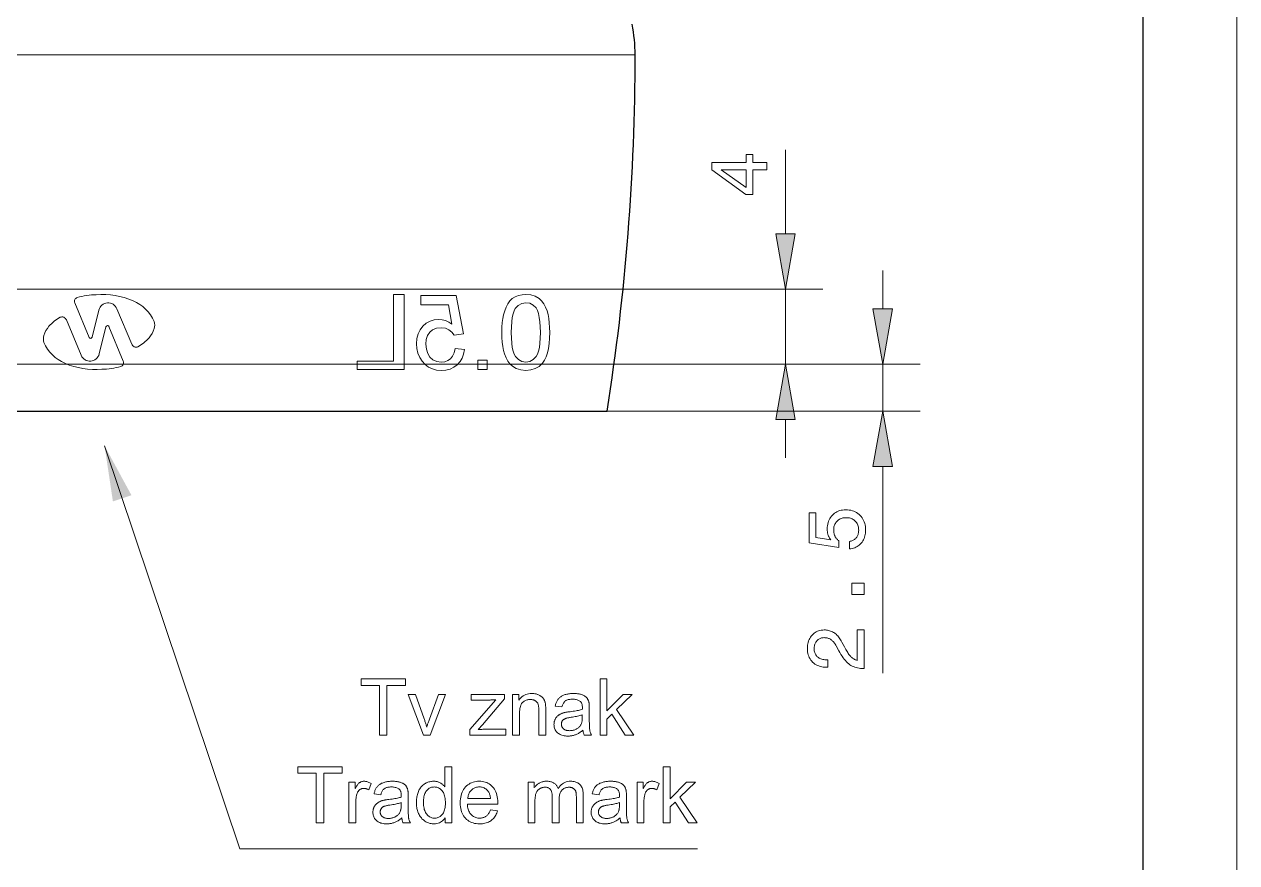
# Model space of a CAD drawing. Extents: x 0 to 297, y 0 to 532.
# Drawn here: x 232.3 to 297, y 102.6 to 147.3 of the extents above; entities that cross this region are included whole.
import ezdxf

# ---------------------------------------------------------------- set-up
doc = ezdxf.new("R2010")
doc.units = 0

msp = doc.modelspace()

# ---------------------------------------------------------------- linework, layer by layer
at = {"color": 7, "lineweight": 13}
for p, q in [((297, 0), (297, 420)), ((264.892, 145.708), (214.518, 145.708)), ((199.233, 133.208), (261.271, 133.208)), ((199.406, 129.208), (262.855, 129.208))]:
    msp.add_line(p, q, dxfattribs=at)
at = {"color": 7, "lineweight": 30}
for p, q in [((292, 5), (292, 415)), ((198.292, 126.708), (263.392, 126.708))]:
    msp.add_line(p, q, dxfattribs=at)
at = {"color": 5, "lineweight": 13, "ltscale": 0.112144}
msp.add_line((272.912, 136.162), (272.912, 140.648), dxfattribs=at)
at = {"color": 5, "lineweight": 13, "ltscale": 0.051139}
for p, q in [((278.106, 132.162), (278.106, 134.208)), ((272.912, 124.208), (272.912, 126.253))]:
    msp.add_line(p, q, dxfattribs=at)
at = {"color": 5, "lineweight": 13, "ltscale": 0.341022}
msp.add_line((261.271, 133.208), (274.912, 133.208), dxfattribs=at)
at = {"color": 5, "lineweight": 13, "ltscale": 0.1}
msp.add_line((272.912, 129.208), (272.912, 133.208), dxfattribs=at)
at = {"color": 7, "lineweight": 13, "ltscale": 0.049783}
for p, q in [((234.99, 132.483), (235.743, 130.639)), ((237.561, 129.369), (236.808, 131.213))]:
    msp.add_line(p, q, dxfattribs=at)
at = {"color": 7, "lineweight": 13, "ltscale": 0.037178}
msp.add_line((236.269, 132.096), (235.907, 130.654), dxfattribs=at)
at = {"color": 7, "lineweight": 13, "ltscale": 0.051189}
for p, q in [((237.225, 132.17), (238.019, 130.283)), ((235.326, 129.682), (234.532, 131.569))]:
    msp.add_line(p, q, dxfattribs=at)
at = {"color": 7, "lineweight": 13, "ltscale": 0.037179}
msp.add_line((236.282, 129.756), (236.643, 131.198), dxfattribs=at)
at = {"color": 5, "lineweight": 13, "ltscale": 0.431264}
msp.add_line((262.855, 129.208), (280.106, 129.208), dxfattribs=at)
at = {"color": 5, "lineweight": 13, "ltscale": 0.301405}
msp.add_line((262.855, 129.208), (274.912, 129.208), dxfattribs=at)
at = {"color": 5, "lineweight": 13, "ltscale": 0.0625}
msp.add_line((278.106, 126.708), (278.106, 129.208), dxfattribs=at)
at = {"color": 5, "lineweight": 13, "ltscale": 0.417844}
msp.add_line((263.392, 126.708), (280.106, 126.708), dxfattribs=at)
at = {"color": 5, "lineweight": 13, "ltscale": 0.275737}
msp.add_line((278.106, 112.724), (278.106, 123.753), dxfattribs=at)
at = {"color": 5, "lineweight": 13}
for points in [[(271.912, 139.585), (271.17, 139.585), (271.17, 138.268), (270.79, 138.268), (268.979, 139.581), (268.979, 139.973), (270.824, 139.973), (270.824, 140.401), (271.17, 140.401), (271.17, 139.973), (271.912, 139.973)], [(270.824, 138.63), (270.824, 139.585), (269.481, 139.585)], [(272.391, 136.162), (272.912, 133.208), (273.433, 136.162)], [(277.585, 132.162), (278.106, 129.208), (278.627, 132.162)], [(273.433, 126.253), (272.912, 129.208), (272.391, 126.253)], [(278.627, 123.753), (278.106, 126.708), (277.585, 123.753)], [(276.324, 119.35), (276.324, 119.75), (276.37, 119.759), (276.413, 119.77), (276.455, 119.783), (276.495, 119.799), (276.532, 119.817), (276.568, 119.838), (276.601, 119.861), (276.633, 119.887), (276.662, 119.915), (276.69, 119.945), (276.715, 119.978), (276.737, 120.013), (276.757, 120.049), (276.774, 120.087), (276.788, 120.127), (276.8, 120.168), (276.81, 120.211), (276.816, 120.256), (276.82, 120.303), (276.821, 120.351), (276.82, 120.41), (276.814, 120.467), (276.805, 120.522), (276.792, 120.574), (276.776, 120.623), (276.755, 120.671), (276.732, 120.716), (276.704, 120.758), (276.673, 120.798), (276.638, 120.836), (276.6, 120.871), (276.56, 120.902), (276.518, 120.93), (276.473, 120.954), (276.426, 120.974), (276.376, 120.99), (276.324, 121.003), (276.27, 121.012), (276.214, 121.018), (276.155, 121.02), (276.095, 121.018), (276.038, 121.012), (275.983, 121.003), (275.931, 120.991), (275.881, 120.974), (275.833, 120.954), (275.788, 120.931), (275.746, 120.904), (275.706, 120.873), (275.668, 120.838), (275.634, 120.801), (275.603, 120.761), (275.576, 120.718), (275.552, 120.673), (275.532, 120.626), (275.516, 120.576), (275.503, 120.524), (275.494, 120.469), (275.489, 120.411), (275.487, 120.351), (275.488, 120.317), (275.49, 120.283), (275.493, 120.249), (275.498, 120.216), (275.504, 120.184), (275.512, 120.152), (275.521, 120.121), (275.531, 120.091), (275.543, 120.061), (275.556, 120.032), (275.571, 120.003), (275.587, 119.976), (275.604, 119.949), (275.623, 119.922), (275.643, 119.897), (275.664, 119.872), (275.687, 119.848), (275.711, 119.824), (275.736, 119.802), (275.763, 119.78), (275.763, 119.436), (274.173, 119.672), (274.173, 121.275), (274.528, 121.275), (274.528, 119.961), (275.335, 119.841), (275.317, 119.863), (275.299, 119.886), (275.282, 119.909), (275.266, 119.933), (275.252, 119.958), (275.238, 119.984), (275.224, 120.011), (275.212, 120.038), (275.201, 120.066), (275.191, 120.095), (275.181, 120.125), (275.173, 120.155), (275.165, 120.185), (275.159, 120.217), (275.154, 120.248), (275.149, 120.28), (275.146, 120.313), (275.143, 120.346), (275.142, 120.38), (275.141, 120.415), (275.144, 120.505), (275.152, 120.592), (275.166, 120.675), (275.185, 120.755), (275.21, 120.831), (275.24, 120.904), (275.275, 120.973), (275.317, 121.038), (275.363, 121.1), (275.415, 121.158), (275.472, 121.211), (275.532, 121.259), (275.595, 121.301), (275.662, 121.338), (275.732, 121.369), (275.806, 121.394), (275.883, 121.414), (275.963, 121.428), (276.047, 121.436), (276.134, 121.439), (276.227, 121.436), (276.316, 121.427), (276.401, 121.412), (276.483, 121.391), (276.562, 121.365), (276.636, 121.332), (276.707, 121.293), (276.775, 121.248), (276.839, 121.198), (276.899, 121.141), (276.955, 121.079), (277.005, 121.014), (277.049, 120.946), (277.087, 120.873), (277.119, 120.797), (277.146, 120.718), (277.166, 120.635), (277.181, 120.548), (277.19, 120.458), (277.192, 120.364), (277.19, 120.281), (277.183, 120.2), (277.171, 120.123), (277.154, 120.048), (277.133, 119.976), (277.106, 119.907), (277.075, 119.841), (277.039, 119.778), (276.999, 119.718), (276.953, 119.661), (276.904, 119.607), (276.851, 119.559), (276.796, 119.516), (276.738, 119.477), (276.676, 119.443), (276.612, 119.415), (276.544, 119.391), (276.474, 119.372), (276.4, 119.359)], [(277.106, 116.923), (276.463, 116.923), (276.463, 117.52), (277.106, 117.52)], [(277.106, 112.97), (277.093, 112.97), (277.006, 112.972), (276.921, 112.979), (276.84, 112.989), (276.761, 113.003), (276.685, 113.022), (276.612, 113.045), (276.542, 113.072), (276.475, 113.103), (276.411, 113.138), (276.35, 113.177), (276.291, 113.222), (276.231, 113.273), (276.172, 113.331), (276.112, 113.396), (276.053, 113.467), (275.994, 113.545), (275.935, 113.629), (275.876, 113.721), (275.818, 113.819), (275.759, 113.923), (275.62, 114.178), (275.595, 114.223), (275.569, 114.265), (275.542, 114.305), (275.515, 114.342), (275.488, 114.377), (275.459, 114.409), (275.431, 114.439), (275.401, 114.466), (275.371, 114.491), (275.34, 114.514), (275.309, 114.534), (275.276, 114.552), (275.243, 114.567), (275.208, 114.581), (275.172, 114.593), (275.135, 114.602), (275.097, 114.61), (275.058, 114.615), (275.018, 114.618), (274.977, 114.619), (274.93, 114.617), (274.885, 114.613), (274.842, 114.604), (274.801, 114.593), (274.761, 114.578), (274.724, 114.56), (274.688, 114.539), (274.654, 114.514), (274.622, 114.487), (274.592, 114.456), (274.564, 114.422), (274.539, 114.386), (274.517, 114.348), (274.498, 114.307), (274.482, 114.265), (274.469, 114.22), (274.459, 114.173), (274.451, 114.123), (274.447, 114.072), (274.445, 114.018), (274.447, 113.965), (274.453, 113.914), (274.462, 113.865), (274.475, 113.819), (274.492, 113.775), (274.512, 113.733), (274.536, 113.694), (274.564, 113.657), (274.596, 113.622), (274.631, 113.589), (274.669, 113.559), (274.711, 113.533), (274.755, 113.509), (274.802, 113.489), (274.851, 113.471), (274.904, 113.457), (274.959, 113.446), (275.017, 113.438), (275.078, 113.434), (275.141, 113.432), (275.177, 113.432), (275.177, 113.04), (275.116, 113.04), (275.023, 113.043), (274.934, 113.051), (274.849, 113.064), (274.768, 113.083), (274.691, 113.107), (274.618, 113.137), (274.548, 113.172), (274.483, 113.213), (274.422, 113.259), (274.364, 113.31), (274.312, 113.366), (274.264, 113.425), (274.223, 113.489), (274.187, 113.556), (274.156, 113.628), (274.131, 113.703), (274.112, 113.782), (274.098, 113.864), (274.09, 113.951), (274.087, 114.041), (274.09, 114.128), (274.097, 114.212), (274.109, 114.292), (274.127, 114.368), (274.149, 114.442), (274.176, 114.512), (274.208, 114.578), (274.245, 114.641), (274.287, 114.701), (274.334, 114.757), (274.385, 114.809), (274.439, 114.855), (274.496, 114.896), (274.556, 114.932), (274.619, 114.962), (274.685, 114.986), (274.754, 115.006), (274.827, 115.019), (274.902, 115.027), (274.981, 115.03), (275.042, 115.029), (275.102, 115.024), (275.16, 115.016), (275.217, 115.005), (275.272, 114.99), (275.325, 114.972), (275.377, 114.952), (275.428, 114.928), (275.476, 114.9), (275.524, 114.87), (275.57, 114.836), (275.615, 114.799), (275.658, 114.759), (275.7, 114.715), (275.741, 114.668), (275.781, 114.617), (275.819, 114.563), (275.857, 114.506), (275.893, 114.445), (275.928, 114.381), (276.056, 114.128), (276.093, 114.058), (276.13, 113.992), (276.165, 113.93), (276.201, 113.872), (276.235, 113.818), (276.268, 113.768), (276.301, 113.723), (276.333, 113.681), (276.365, 113.644), (276.396, 113.61), (276.426, 113.58), (276.458, 113.552), (276.49, 113.526), (276.523, 113.502), (276.556, 113.48), (276.591, 113.46), (276.626, 113.443), (276.661, 113.427), (276.698, 113.414), (276.735, 113.403), (276.735, 115.03), (277.106, 115.03)]]:
    msp.add_lwpolyline(points, close=True, dxfattribs=at)
at = {"color": 7, "lineweight": 13}
for points in [[(252.555, 128.932), (252.555, 132.932), (251.999, 132.932), (251.999, 129.376), (250.055, 129.376), (250.055, 128.932)], [(255.777, 129.988), (255.277, 130.043), (255.226, 129.823), (255.145, 129.643), (255.035, 129.502), (254.896, 129.402), (254.73, 129.341), (254.536, 129.321), (254.299, 129.35), (254.1, 129.437), (253.937, 129.581), (253.818, 129.774), (253.746, 130.004), (253.722, 130.272), (253.744, 130.526), (253.812, 130.741), (253.924, 130.918), (254.082, 131.049), (254.284, 131.128), (254.532, 131.154), (254.763, 131.127), (254.951, 131.046), (255.102, 130.922), (255.222, 130.765), (255.722, 130.821), (255.333, 132.876), (253.444, 132.876), (253.444, 132.376), (254.92, 132.376), (255.111, 131.342), (254.939, 131.454), (254.763, 131.534), (254.582, 131.583), (254.397, 131.599), (254.159, 131.576), (253.941, 131.508), (253.742, 131.394), (253.562, 131.235), (253.413, 131.041), (253.307, 130.82), (253.243, 130.574), (253.222, 130.302), (253.241, 130.039), (253.298, 129.795), (253.393, 129.57), (253.526, 129.363), (253.685, 129.188), (253.866, 129.051), (254.069, 128.954), (254.293, 128.896), (254.539, 128.876), (254.789, 128.895), (255.016, 128.952), (255.219, 129.048), (255.397, 129.181), (255.545, 129.345), (255.658, 129.535), (255.736, 129.749)], [(260.333, 130.902), (260.327, 131.174), (260.31, 131.424), (260.281, 131.654), (260.241, 131.863), (260.19, 132.05), (260.109, 132.258), (260.012, 132.438), (259.897, 132.589), (259.765, 132.713), (259.561, 132.835), (259.324, 132.908), (259.055, 132.932), (258.852, 132.918), (258.663, 132.875), (258.488, 132.803), (258.332, 132.705), (258.201, 132.581), (258.095, 132.432), (258.006, 132.259), (257.93, 132.062), (257.865, 131.842), (257.827, 131.652), (257.799, 131.433), (257.783, 131.183), (257.777, 130.902), (257.783, 130.633), (257.8, 130.384), (257.828, 130.156), (257.868, 129.948), (257.919, 129.761), (257.998, 129.553), (258.095, 129.373), (258.21, 129.221), (258.342, 129.097), (258.547, 128.974), (258.784, 128.901), (259.055, 128.876), (259.323, 128.9), (259.561, 128.972), (259.768, 129.092), (259.945, 129.26), (260.048, 129.422), (260.135, 129.608), (260.206, 129.819), (260.262, 130.053), (260.301, 130.312), (260.325, 130.595)], [(259.833, 130.904), (259.827, 130.596), (259.808, 130.326), (259.777, 130.094), (259.733, 129.899), (259.677, 129.742), (259.608, 129.623), (259.447, 129.455), (259.263, 129.354), (259.055, 129.321), (258.847, 129.355), (258.663, 129.456), (258.502, 129.624), (258.433, 129.744), (258.377, 129.901), (258.333, 130.095), (258.302, 130.328), (258.284, 130.597), (258.277, 130.904), (258.283, 131.205), (258.301, 131.47), (258.332, 131.699), (258.374, 131.893), (258.428, 132.051), (258.495, 132.173), (258.654, 132.348), (258.843, 132.453), (259.06, 132.488), (259.266, 132.457), (259.446, 132.364), (259.6, 132.211), (259.671, 132.076), (259.729, 131.908), (259.775, 131.707), (259.807, 131.473), (259.826, 131.205)], [(256.999, 128.932), (256.999, 129.432), (256.499, 129.432), (256.499, 128.932)], [(251.248, 109.417), (251.248, 112.063), (250.26, 112.063), (250.26, 112.417), (252.638, 112.417), (252.638, 112.063), (251.645, 112.063), (251.645, 109.417)], [(263.017, 109.417), (263.017, 112.417), (263.385, 112.417), (263.385, 110.706), (264.257, 111.59), (264.734, 111.59), (263.903, 110.784), (264.818, 109.417), (264.363, 109.417), (263.645, 110.528), (263.385, 110.278), (263.385, 109.417)], [(253.601, 109.417), (252.775, 111.59), (253.163, 111.59), (253.63, 110.288), (253.645, 110.246), (253.66, 110.203), (253.674, 110.16), (253.689, 110.117), (253.703, 110.073), (253.717, 110.029), (253.73, 109.985), (253.743, 109.941), (253.756, 109.896), (253.769, 109.85), (253.779, 109.885), (253.79, 109.922), (253.802, 109.96), (253.815, 109.999), (253.828, 110.04), (253.842, 110.082), (253.857, 110.125), (253.873, 110.17), (253.889, 110.216), (253.906, 110.264), (254.389, 111.59), (254.768, 111.59), (253.945, 109.417)], [(256.063, 109.417), (256.063, 109.715), (257.447, 111.303), (257.4, 111.301), (257.355, 111.299), (257.31, 111.297), (257.267, 111.295), (257.225, 111.294), (257.184, 111.293), (257.144, 111.292), (257.105, 111.292), (257.068, 111.291), (257.031, 111.291), (256.145, 111.291), (256.145, 111.59), (257.921, 111.59), (257.921, 111.346), (256.745, 109.967), (256.518, 109.715), (256.567, 109.719), (256.615, 109.722), (256.663, 109.725), (256.711, 109.727), (256.757, 109.729), (256.804, 109.731), (256.849, 109.732), (256.894, 109.733), (256.938, 109.734), (256.982, 109.734), (257.987, 109.734), (257.987, 109.417)], [(258.353, 109.417), (258.353, 111.59), (258.685, 111.59), (258.685, 111.281), (258.735, 111.349), (258.789, 111.41), (258.847, 111.463), (258.91, 111.51), (258.977, 111.549), (259.049, 111.582), (259.124, 111.607), (259.204, 111.625), (259.288, 111.635), (259.376, 111.639), (259.415, 111.638), (259.454, 111.636), (259.491, 111.633), (259.528, 111.628), (259.565, 111.621), (259.601, 111.614), (259.636, 111.604), (259.67, 111.594), (259.704, 111.582), (259.738, 111.568), (259.77, 111.554), (259.8, 111.538), (259.829, 111.522), (259.856, 111.505), (259.882, 111.487), (259.905, 111.468), (259.928, 111.448), (259.948, 111.427), (259.967, 111.406), (259.984, 111.383), (260, 111.36), (260.015, 111.336), (260.029, 111.311), (260.042, 111.285), (260.054, 111.258), (260.065, 111.23), (260.075, 111.202), (260.084, 111.172), (260.092, 111.142), (260.099, 111.111), (260.103, 111.089), (260.106, 111.064), (260.109, 111.036), (260.112, 111.005), (260.114, 110.97), (260.116, 110.933), (260.117, 110.893), (260.118, 110.849), (260.119, 110.802), (260.119, 110.753), (260.119, 109.417), (259.751, 109.417), (259.751, 110.739), (259.75, 110.782), (259.749, 110.824), (259.747, 110.863), (259.744, 110.9), (259.74, 110.935), (259.735, 110.968), (259.73, 110.998), (259.723, 111.026), (259.716, 111.052), (259.708, 111.075), (259.699, 111.097), (259.688, 111.118), (259.676, 111.138), (259.663, 111.157), (259.648, 111.175), (259.632, 111.193), (259.615, 111.209), (259.597, 111.225), (259.577, 111.239), (259.555, 111.253), (259.533, 111.266), (259.51, 111.277), (259.486, 111.287), (259.462, 111.296), (259.436, 111.303), (259.41, 111.309), (259.384, 111.314), (259.356, 111.317), (259.328, 111.319), (259.299, 111.32), (259.252, 111.318), (259.207, 111.314), (259.163, 111.306), (259.121, 111.296), (259.079, 111.282), (259.039, 111.266), (259.001, 111.247), (258.963, 111.224), (258.927, 111.199), (258.892, 111.17), (258.86, 111.138), (258.831, 111.1), (258.805, 111.057), (258.783, 111.008), (258.764, 110.954), (258.749, 110.895), (258.737, 110.83), (258.728, 110.76), (258.723, 110.684), (258.721, 110.603), (258.721, 109.417)], [(262.102, 109.685), (262.061, 109.651), (262.021, 109.619), (261.981, 109.589), (261.941, 109.562), (261.901, 109.536), (261.862, 109.513), (261.823, 109.491), (261.785, 109.472), (261.746, 109.454), (261.708, 109.439), (261.67, 109.425), (261.631, 109.413), (261.592, 109.403), (261.552, 109.393), (261.512, 109.385), (261.471, 109.379), (261.43, 109.374), (261.388, 109.37), (261.345, 109.368), (261.302, 109.367), (261.232, 109.369), (261.165, 109.374), (261.102, 109.383), (261.042, 109.395), (260.985, 109.411), (260.932, 109.43), (260.882, 109.453), (260.835, 109.479), (260.792, 109.509), (260.751, 109.542), (260.715, 109.578), (260.682, 109.616), (260.653, 109.656), (260.628, 109.698), (260.607, 109.742), (260.59, 109.787), (260.576, 109.835), (260.567, 109.885), (260.561, 109.936), (260.559, 109.99), (260.56, 110.021), (260.562, 110.052), (260.566, 110.083), (260.571, 110.113), (260.577, 110.142), (260.585, 110.171), (260.595, 110.199), (260.606, 110.227), (260.618, 110.254), (260.632, 110.281), (260.647, 110.307), (260.663, 110.332), (260.679, 110.356), (260.697, 110.378), (260.716, 110.4), (260.735, 110.421), (260.756, 110.44), (260.777, 110.459), (260.799, 110.476), (260.822, 110.493), (260.846, 110.509), (260.87, 110.523), (260.895, 110.537), (260.921, 110.551), (260.947, 110.563), (260.974, 110.575), (261.001, 110.586), (261.029, 110.596), (261.058, 110.605), (261.087, 110.614), (261.11, 110.619), (261.135, 110.625), (261.162, 110.631), (261.192, 110.636), (261.223, 110.642), (261.257, 110.647), (261.293, 110.653), (261.331, 110.658), (261.372, 110.664), (261.415, 110.669), (261.501, 110.68), (261.584, 110.691), (261.661, 110.703), (261.734, 110.715), (261.802, 110.727), (261.865, 110.74), (261.924, 110.753), (261.978, 110.767), (262.027, 110.781), (262.071, 110.796), (262.072, 110.81), (262.072, 110.824), (262.072, 110.836), (262.073, 110.848), (262.073, 110.858), (262.073, 110.867), (262.073, 110.875), (262.073, 110.882), (262.073, 110.887), (262.073, 110.892), (262.072, 110.936), (262.069, 110.977), (262.064, 111.015), (262.057, 111.051), (262.047, 111.084), (262.036, 111.114), (262.022, 111.142), (262.007, 111.167), (261.989, 111.189), (261.969, 111.209), (261.939, 111.233), (261.907, 111.254), (261.872, 111.273), (261.834, 111.289), (261.794, 111.303), (261.75, 111.314), (261.704, 111.323), (261.655, 111.329), (261.604, 111.333), (261.55, 111.334), (261.499, 111.333), (261.451, 111.33), (261.406, 111.326), (261.363, 111.319), (261.324, 111.311), (261.287, 111.301), (261.252, 111.289), (261.221, 111.276), (261.192, 111.26), (261.166, 111.243), (261.142, 111.223), (261.119, 111.201), (261.097, 111.176), (261.077, 111.148), (261.058, 111.117), (261.041, 111.083), (261.024, 111.047), (261.009, 111.008), (260.995, 110.966), (260.983, 110.921), (260.623, 110.97), (260.633, 111.015), (260.645, 111.059), (260.658, 111.101), (260.672, 111.141), (260.688, 111.179), (260.704, 111.215), (260.722, 111.25), (260.742, 111.283), (260.762, 111.314), (260.784, 111.343), (260.808, 111.371), (260.833, 111.398), (260.861, 111.423), (260.89, 111.447), (260.922, 111.469), (260.955, 111.49), (260.991, 111.51), (261.029, 111.529), (261.068, 111.546), (261.11, 111.562), (261.153, 111.577), (261.197, 111.59), (261.243, 111.601), (261.291, 111.611), (261.339, 111.62), (261.389, 111.627), (261.441, 111.632), (261.493, 111.636), (261.547, 111.638), (261.603, 111.639), (261.657, 111.638), (261.71, 111.636), (261.76, 111.633), (261.809, 111.628), (261.855, 111.623), (261.899, 111.615), (261.941, 111.607), (261.981, 111.597), (262.019, 111.586), (262.055, 111.573), (262.089, 111.56), (262.121, 111.546), (262.151, 111.531), (262.179, 111.516), (262.206, 111.5), (262.231, 111.483), (262.253, 111.465), (262.274, 111.447), (262.294, 111.428), (262.311, 111.409), (262.327, 111.388), (262.342, 111.367), (262.356, 111.344), (262.368, 111.321), (262.38, 111.296), (262.391, 111.271), (262.401, 111.244), (262.41, 111.217), (262.418, 111.188), (262.425, 111.158), (262.429, 111.138), (262.432, 111.114), (262.435, 111.088), (262.437, 111.059), (262.439, 111.026), (262.441, 110.991), (262.442, 110.952), (262.443, 110.911), (262.444, 110.866), (262.444, 110.818), (262.444, 110.327), (262.444, 110.228), (262.445, 110.137), (262.446, 110.053), (262.448, 109.977), (262.45, 109.908), (262.452, 109.847), (262.455, 109.793), (262.459, 109.747), (262.463, 109.708), (262.467, 109.677), (262.473, 109.65), (262.479, 109.623), (262.486, 109.597), (262.494, 109.57), (262.502, 109.544), (262.512, 109.518), (262.523, 109.492), (262.535, 109.467), (262.547, 109.442), (262.56, 109.417), (262.176, 109.417), (262.165, 109.44), (262.154, 109.464), (262.145, 109.489), (262.136, 109.514), (262.129, 109.541), (262.122, 109.568), (262.116, 109.596), (262.11, 109.625), (262.106, 109.654)], [(262.071, 110.507), (262.029, 110.491), (261.983, 110.476), (261.933, 110.46), (261.879, 110.446), (261.821, 110.432), (261.759, 110.418), (261.692, 110.405), (261.622, 110.392), (261.548, 110.38), (261.47, 110.368), (261.426, 110.362), (261.384, 110.355), (261.345, 110.348), (261.309, 110.341), (261.276, 110.333), (261.245, 110.326), (261.217, 110.318), (261.191, 110.311), (261.169, 110.303), (261.148, 110.294), (261.13, 110.286), (261.113, 110.277), (261.096, 110.267), (261.08, 110.256), (261.065, 110.244), (261.051, 110.232), (261.038, 110.219), (261.025, 110.205), (261.014, 110.19), (261.003, 110.175), (260.993, 110.159), (260.985, 110.143), (260.977, 110.126), (260.97, 110.109), (260.965, 110.092), (260.96, 110.074), (260.957, 110.056), (260.954, 110.038), (260.953, 110.019), (260.952, 110), (260.953, 109.971), (260.957, 109.943), (260.962, 109.916), (260.97, 109.89), (260.98, 109.865), (260.992, 109.841), (261.007, 109.818), (261.023, 109.795), (261.042, 109.774), (261.064, 109.754), (261.087, 109.736), (261.112, 109.719), (261.14, 109.704), (261.169, 109.691), (261.201, 109.681), (261.235, 109.672), (261.27, 109.665), (261.308, 109.66), (261.348, 109.657), (261.39, 109.656), (261.432, 109.657), (261.473, 109.66), (261.513, 109.664), (261.553, 109.671), (261.591, 109.679), (261.628, 109.69), (261.665, 109.702), (261.7, 109.716), (261.735, 109.731), (261.769, 109.749), (261.801, 109.768), (261.831, 109.789), (261.86, 109.811), (261.887, 109.835), (261.912, 109.859), (261.936, 109.886), (261.957, 109.913), (261.977, 109.942), (261.996, 109.972), (262.012, 110.004), (262.023, 110.03), (262.033, 110.059), (262.042, 110.089), (262.05, 110.123), (262.057, 110.158), (262.062, 110.196), (262.066, 110.237), (262.069, 110.28), (262.071, 110.325), (262.071, 110.372)], [(247.872, 104.734), (247.872, 107.38), (246.883, 107.38), (246.883, 107.734), (249.261, 107.734), (249.261, 107.38), (248.269, 107.38), (248.269, 104.734)], [(254.758, 104.734), (254.758, 105.009), (254.714, 104.947), (254.667, 104.892), (254.616, 104.844), (254.561, 104.802), (254.502, 104.766), (254.44, 104.737), (254.373, 104.714), (254.303, 104.698), (254.228, 104.689), (254.15, 104.685), (254.098, 104.687), (254.048, 104.691), (253.998, 104.698), (253.949, 104.708), (253.9, 104.721), (253.853, 104.737), (253.807, 104.756), (253.761, 104.777), (253.716, 104.801), (253.672, 104.829), (253.629, 104.858), (253.589, 104.89), (253.55, 104.925), (253.513, 104.961), (253.479, 105), (253.446, 105.041), (253.415, 105.085), (253.386, 105.13), (253.359, 105.178), (253.334, 105.229), (253.312, 105.281), (253.291, 105.334), (253.273, 105.39), (253.258, 105.446), (253.245, 105.505), (253.234, 105.564), (253.225, 105.626), (253.219, 105.689), (253.216, 105.753), (253.215, 105.819), (253.216, 105.883), (253.219, 105.947), (253.224, 106.009), (253.232, 106.07), (253.242, 106.129), (253.254, 106.188), (253.268, 106.245), (253.284, 106.301), (253.303, 106.356), (253.323, 106.409), (253.346, 106.461), (253.371, 106.51), (253.398, 106.557), (253.427, 106.602), (253.459, 106.643), (253.492, 106.683), (253.528, 106.72), (253.566, 106.754), (253.606, 106.786), (253.648, 106.816), (253.692, 106.842), (253.737, 106.866), (253.783, 106.888), (253.83, 106.906), (253.878, 106.922), (253.927, 106.934), (253.977, 106.944), (254.028, 106.951), (254.08, 106.955), (254.133, 106.957), (254.172, 106.956), (254.21, 106.953), (254.247, 106.949), (254.284, 106.944), (254.319, 106.936), (254.354, 106.927), (254.387, 106.916), (254.42, 106.904), (254.452, 106.89), (254.483, 106.874), (254.514, 106.857), (254.543, 106.839), (254.57, 106.82), (254.597, 106.8), (254.623, 106.779), (254.647, 106.756), (254.67, 106.733), (254.692, 106.709), (254.713, 106.684), (254.733, 106.658), (254.733, 107.734), (255.099, 107.734), (255.099, 104.734)], [(266.393, 104.734), (266.393, 107.734), (266.762, 107.734), (266.762, 106.024), (267.633, 106.908), (268.11, 106.908), (267.279, 106.101), (268.194, 104.734), (267.74, 104.734), (267.022, 105.846), (266.762, 105.596), (266.762, 104.734)], [(249.617, 104.734), (249.617, 106.908), (249.949, 106.908), (249.949, 106.578), (249.974, 106.623), (249.999, 106.664), (250.023, 106.703), (250.047, 106.738), (250.071, 106.77), (250.094, 106.799), (250.117, 106.825), (250.139, 106.847), (250.161, 106.867), (250.183, 106.883), (250.205, 106.897), (250.227, 106.91), (250.249, 106.921), (250.272, 106.93), (250.296, 106.938), (250.32, 106.945), (250.344, 106.95), (250.369, 106.954), (250.394, 106.956), (250.419, 106.957), (250.457, 106.956), (250.494, 106.952), (250.532, 106.946), (250.569, 106.938), (250.607, 106.927), (250.645, 106.914), (250.683, 106.899), (250.721, 106.881), (250.759, 106.861), (250.798, 106.838), (250.671, 106.496), (250.644, 106.512), (250.617, 106.525), (250.59, 106.537), (250.563, 106.547), (250.536, 106.556), (250.509, 106.563), (250.482, 106.569), (250.455, 106.573), (250.428, 106.575), (250.401, 106.576), (250.377, 106.575), (250.354, 106.573), (250.331, 106.57), (250.308, 106.565), (250.286, 106.558), (250.265, 106.55), (250.244, 106.541), (250.223, 106.53), (250.203, 106.517), (250.184, 106.504), (250.165, 106.488), (250.148, 106.472), (250.131, 106.455), (250.116, 106.436), (250.102, 106.417), (250.088, 106.396), (250.076, 106.374), (250.065, 106.351), (250.056, 106.327), (250.047, 106.302), (250.035, 106.262), (250.025, 106.222), (250.016, 106.181), (250.008, 106.139), (250.001, 106.096), (249.995, 106.053), (249.991, 106.009), (249.988, 105.964), (249.986, 105.919), (249.985, 105.872), (249.985, 104.734)], [(252.435, 105.003), (252.394, 104.969), (252.354, 104.937), (252.314, 104.907), (252.274, 104.88), (252.234, 104.854), (252.195, 104.831), (252.156, 104.809), (252.117, 104.79), (252.079, 104.772), (252.041, 104.757), (252.003, 104.743), (251.964, 104.731), (251.925, 104.72), (251.885, 104.711), (251.845, 104.703), (251.804, 104.697), (251.763, 104.692), (251.721, 104.688), (251.678, 104.686), (251.635, 104.685), (251.565, 104.687), (251.498, 104.692), (251.435, 104.701), (251.375, 104.713), (251.318, 104.729), (251.265, 104.748), (251.215, 104.771), (251.168, 104.797), (251.125, 104.827), (251.084, 104.86), (251.048, 104.896), (251.015, 104.934), (250.986, 104.974), (250.961, 105.016), (250.94, 105.06), (250.923, 105.105), (250.909, 105.153), (250.9, 105.202), (250.894, 105.254), (250.892, 105.307), (250.893, 105.339), (250.895, 105.37), (250.899, 105.401), (250.904, 105.431), (250.91, 105.46), (250.918, 105.489), (250.928, 105.517), (250.939, 105.545), (250.951, 105.572), (250.965, 105.599), (250.98, 105.625), (250.996, 105.65), (251.012, 105.674), (251.03, 105.696), (251.049, 105.718), (251.068, 105.739), (251.088, 105.758), (251.11, 105.777), (251.132, 105.794), (251.155, 105.811), (251.179, 105.826), (251.203, 105.841), (251.228, 105.855), (251.254, 105.868), (251.28, 105.881), (251.307, 105.893), (251.334, 105.904), (251.362, 105.914), (251.391, 105.923), (251.42, 105.932), (251.443, 105.937), (251.468, 105.943), (251.495, 105.949), (251.524, 105.954), (251.556, 105.96), (251.59, 105.965), (251.626, 105.971), (251.664, 105.976), (251.705, 105.981), (251.747, 105.987), (251.834, 105.998), (251.916, 106.009), (251.994, 106.021), (252.067, 106.033), (252.135, 106.045), (252.198, 106.058), (252.257, 106.071), (252.311, 106.085), (252.36, 106.099), (252.404, 106.114), (252.405, 106.128), (252.405, 106.142), (252.405, 106.154), (252.406, 106.165), (252.406, 106.176), (252.406, 106.185), (252.406, 106.193), (252.406, 106.199), (252.406, 106.205), (252.406, 106.21), (252.405, 106.254), (252.402, 106.295), (252.397, 106.333), (252.39, 106.369), (252.38, 106.402), (252.369, 106.432), (252.355, 106.46), (252.34, 106.485), (252.322, 106.507), (252.302, 106.527), (252.272, 106.551), (252.24, 106.572), (252.205, 106.591), (252.167, 106.607), (252.126, 106.621), (252.083, 106.632), (252.037, 106.641), (251.988, 106.647), (251.937, 106.651), (251.882, 106.652), (251.832, 106.651), (251.784, 106.648), (251.739, 106.644), (251.696, 106.637), (251.657, 106.629), (251.62, 106.619), (251.585, 106.607), (251.554, 106.594), (251.525, 106.578), (251.499, 106.561), (251.475, 106.541), (251.452, 106.519), (251.43, 106.494), (251.41, 106.466), (251.391, 106.435), (251.373, 106.401), (251.357, 106.365), (251.342, 106.325), (251.328, 106.283), (251.316, 106.239), (250.955, 106.288), (250.966, 106.333), (250.978, 106.377), (250.991, 106.418), (251.005, 106.458), (251.02, 106.497), (251.037, 106.533), (251.055, 106.568), (251.075, 106.601), (251.095, 106.632), (251.117, 106.661), (251.141, 106.689), (251.166, 106.715), (251.194, 106.741), (251.223, 106.764), (251.255, 106.787), (251.288, 106.808), (251.324, 106.828), (251.361, 106.847), (251.401, 106.864), (251.443, 106.88), (251.486, 106.895), (251.53, 106.908), (251.576, 106.919), (251.624, 106.929), (251.672, 106.938), (251.722, 106.945), (251.774, 106.95), (251.826, 106.954), (251.88, 106.956), (251.936, 106.957), (251.99, 106.956), (252.043, 106.954), (252.093, 106.951), (252.142, 106.946), (252.188, 106.94), (252.232, 106.933), (252.274, 106.925), (252.314, 106.915), (252.352, 106.904), (252.388, 106.891), (252.422, 106.878), (252.454, 106.864), (252.484, 106.849), (252.512, 106.834), (252.539, 106.817), (252.564, 106.801), (252.586, 106.783), (252.607, 106.765), (252.626, 106.746), (252.644, 106.727), (252.66, 106.706), (252.674, 106.685), (252.688, 106.662), (252.701, 106.639), (252.713, 106.614), (252.724, 106.589), (252.734, 106.562), (252.743, 106.534), (252.751, 106.506), (252.758, 106.476), (252.762, 106.456), (252.765, 106.432), (252.768, 106.406), (252.77, 106.376), (252.772, 106.344), (252.774, 106.308), (252.775, 106.27), (252.776, 106.228), (252.777, 106.184), (252.777, 106.136), (252.777, 105.645), (252.777, 105.546), (252.778, 105.455), (252.779, 105.371), (252.781, 105.295), (252.783, 105.226), (252.785, 105.165), (252.788, 105.111), (252.792, 105.065), (252.796, 105.026), (252.8, 104.995), (252.805, 104.968), (252.812, 104.941), (252.819, 104.915), (252.826, 104.888), (252.835, 104.862), (252.845, 104.836), (252.856, 104.81), (252.867, 104.785), (252.88, 104.76), (252.893, 104.734), (252.509, 104.734), (252.498, 104.758), (252.487, 104.782), (252.478, 104.807), (252.469, 104.832), (252.462, 104.859), (252.455, 104.886), (252.449, 104.914), (252.443, 104.943), (252.439, 104.972)], [(257.166, 105.434), (257.547, 105.387), (257.527, 105.322), (257.505, 105.26), (257.479, 105.201), (257.45, 105.144), (257.418, 105.091), (257.384, 105.041), (257.346, 104.993), (257.305, 104.949), (257.26, 104.908), (257.213, 104.869), (257.163, 104.835), (257.111, 104.803), (257.055, 104.776), (256.997, 104.752), (256.936, 104.731), (256.872, 104.715), (256.806, 104.702), (256.737, 104.693), (256.666, 104.687), (256.591, 104.685), (256.498, 104.688), (256.408, 104.697), (256.323, 104.712), (256.241, 104.732), (256.164, 104.759), (256.09, 104.791), (256.02, 104.829), (255.955, 104.873), (255.893, 104.923), (255.835, 104.979), (255.782, 105.04), (255.734, 105.106), (255.693, 105.176), (255.656, 105.252), (255.626, 105.332), (255.6, 105.416), (255.581, 105.506), (255.567, 105.6), (255.559, 105.699), (255.556, 105.803), (255.559, 105.91), (255.567, 106.012), (255.581, 106.11), (255.601, 106.202), (255.626, 106.29), (255.657, 106.372), (255.694, 106.45), (255.736, 106.523), (255.784, 106.591), (255.838, 106.654), (255.896, 106.711), (255.958, 106.763), (256.023, 106.808), (256.091, 106.848), (256.162, 106.881), (256.237, 106.908), (256.316, 106.93), (256.397, 106.945), (256.482, 106.954), (256.571, 106.957), (256.656, 106.954), (256.739, 106.945), (256.818, 106.93), (256.894, 106.909), (256.967, 106.883), (257.036, 106.85), (257.103, 106.811), (257.166, 106.767), (257.226, 106.716), (257.283, 106.66), (257.335, 106.598), (257.382, 106.532), (257.424, 106.46), (257.46, 106.384), (257.49, 106.303), (257.515, 106.217), (257.534, 106.126), (257.548, 106.031), (257.556, 105.93), (257.559, 105.825), (257.559, 105.818), (257.559, 105.811), (257.559, 105.803), (257.559, 105.794), (257.559, 105.784), (257.558, 105.774), (257.558, 105.763), (257.558, 105.752), (257.557, 105.74), (257.557, 105.727), (255.936, 105.727), (255.942, 105.657), (255.951, 105.59), (255.963, 105.527), (255.979, 105.467), (255.997, 105.411), (256.019, 105.358), (256.044, 105.308), (256.073, 105.261), (256.104, 105.218), (256.139, 105.179), (256.176, 105.142), (256.215, 105.11), (256.256, 105.081), (256.299, 105.057), (256.344, 105.036), (256.39, 105.019), (256.438, 105.005), (256.488, 104.996), (256.54, 104.99), (256.593, 104.988), (256.633, 104.989), (256.672, 104.992), (256.709, 104.998), (256.746, 105.005), (256.781, 105.015), (256.815, 105.026), (256.848, 105.04), (256.879, 105.056), (256.91, 105.074), (256.939, 105.095), (256.967, 105.117), (256.994, 105.142), (257.02, 105.17), (257.044, 105.2), (257.068, 105.233), (257.09, 105.268), (257.111, 105.306), (257.13, 105.346), (257.149, 105.389)], [(259.174, 104.734), (259.174, 106.908), (259.503, 106.908), (259.503, 106.603), (259.524, 106.634), (259.547, 106.664), (259.571, 106.693), (259.596, 106.72), (259.622, 106.747), (259.65, 106.772), (259.68, 106.796), (259.71, 106.818), (259.742, 106.84), (259.775, 106.86), (259.81, 106.878), (259.845, 106.895), (259.882, 106.909), (259.919, 106.922), (259.957, 106.933), (259.996, 106.941), (260.036, 106.948), (260.077, 106.953), (260.119, 106.956), (260.162, 106.957), (260.21, 106.956), (260.255, 106.953), (260.299, 106.948), (260.341, 106.941), (260.382, 106.932), (260.421, 106.921), (260.458, 106.908), (260.493, 106.893), (260.526, 106.876), (260.558, 106.857), (260.588, 106.836), (260.616, 106.813), (260.643, 106.789), (260.667, 106.764), (260.69, 106.736), (260.711, 106.707), (260.73, 106.677), (260.747, 106.645), (260.762, 106.611), (260.776, 106.576), (260.829, 106.648), (260.885, 106.713), (260.945, 106.77), (261.007, 106.82), (261.073, 106.862), (261.141, 106.896), (261.213, 106.923), (261.288, 106.942), (261.366, 106.953), (261.447, 106.957), (261.51, 106.955), (261.571, 106.95), (261.628, 106.941), (261.682, 106.928), (261.733, 106.912), (261.781, 106.892), (261.827, 106.869), (261.869, 106.842), (261.908, 106.812), (261.945, 106.778), (261.978, 106.74), (262.007, 106.698), (262.033, 106.653), (262.056, 106.604), (262.075, 106.55), (262.091, 106.493), (262.103, 106.432), (262.112, 106.367), (262.117, 106.299), (262.118, 106.226), (262.118, 104.734), (261.752, 104.734), (261.752, 106.103), (261.752, 106.146), (261.751, 106.187), (261.749, 106.225), (261.746, 106.26), (261.743, 106.294), (261.739, 106.324), (261.735, 106.352), (261.729, 106.378), (261.723, 106.401), (261.716, 106.422), (261.709, 106.441), (261.7, 106.459), (261.69, 106.477), (261.678, 106.493), (261.666, 106.509), (261.652, 106.525), (261.638, 106.539), (261.622, 106.553), (261.605, 106.566), (261.586, 106.578), (261.567, 106.59), (261.547, 106.6), (261.527, 106.608), (261.506, 106.616), (261.484, 106.623), (261.462, 106.628), (261.439, 106.632), (261.415, 106.635), (261.39, 106.637), (261.365, 106.638), (261.32, 106.636), (261.277, 106.631), (261.235, 106.624), (261.195, 106.613), (261.156, 106.599), (261.118, 106.583), (261.083, 106.563), (261.048, 106.54), (261.016, 106.514), (260.985, 106.485), (260.956, 106.453), (260.93, 106.417), (260.908, 106.377), (260.888, 106.334), (260.871, 106.287), (260.858, 106.236), (260.847, 106.182), (260.839, 106.124), (260.835, 106.062), (260.833, 105.997), (260.833, 104.734), (260.465, 104.734), (260.465, 106.146), (260.464, 106.194), (260.461, 106.24), (260.457, 106.283), (260.451, 106.323), (260.443, 106.361), (260.433, 106.397), (260.421, 106.43), (260.407, 106.461), (260.392, 106.489), (260.375, 106.515), (260.356, 106.538), (260.334, 106.559), (260.311, 106.577), (260.285, 106.593), (260.256, 106.607), (260.226, 106.618), (260.193, 106.627), (260.158, 106.633), (260.12, 106.636), (260.08, 106.638), (260.049, 106.637), (260.019, 106.634), (259.989, 106.63), (259.96, 106.624), (259.931, 106.617), (259.902, 106.608), (259.874, 106.597), (259.846, 106.585), (259.819, 106.571), (259.793, 106.556), (259.767, 106.539), (259.743, 106.52), (259.72, 106.5), (259.699, 106.478), (259.679, 106.455), (259.661, 106.43), (259.644, 106.404), (259.628, 106.376), (259.614, 106.347), (259.601, 106.316), (259.59, 106.283), (259.58, 106.248), (259.571, 106.209), (259.563, 106.168), (259.557, 106.124), (259.552, 106.077), (259.547, 106.028), (259.544, 105.975), (259.543, 105.92), (259.542, 105.862), (259.542, 104.734)], [(264.083, 105.003), (264.042, 104.969), (264.002, 104.937), (263.962, 104.907), (263.922, 104.88), (263.882, 104.854), (263.843, 104.831), (263.804, 104.809), (263.765, 104.79), (263.727, 104.772), (263.689, 104.757), (263.651, 104.743), (263.612, 104.731), (263.573, 104.72), (263.533, 104.711), (263.493, 104.703), (263.452, 104.697), (263.411, 104.692), (263.369, 104.688), (263.326, 104.686), (263.283, 104.685), (263.213, 104.687), (263.146, 104.692), (263.083, 104.701), (263.023, 104.713), (262.966, 104.729), (262.913, 104.748), (262.863, 104.771), (262.816, 104.797), (262.773, 104.827), (262.732, 104.86), (262.696, 104.896), (262.663, 104.934), (262.634, 104.974), (262.609, 105.016), (262.588, 105.06), (262.571, 105.105), (262.557, 105.153), (262.548, 105.202), (262.542, 105.254), (262.54, 105.307), (262.541, 105.339), (262.543, 105.37), (262.547, 105.401), (262.552, 105.431), (262.558, 105.46), (262.566, 105.489), (262.576, 105.517), (262.587, 105.545), (262.599, 105.572), (262.613, 105.599), (262.628, 105.625), (262.644, 105.65), (262.66, 105.674), (262.678, 105.696), (262.697, 105.718), (262.716, 105.739), (262.736, 105.758), (262.758, 105.777), (262.78, 105.794), (262.803, 105.811), (262.827, 105.826), (262.851, 105.841), (262.876, 105.855), (262.902, 105.868), (262.928, 105.881), (262.955, 105.893), (262.982, 105.904), (263.01, 105.914), (263.039, 105.923), (263.068, 105.932), (263.091, 105.937), (263.116, 105.943), (263.143, 105.949), (263.172, 105.954), (263.204, 105.96), (263.238, 105.965), (263.274, 105.971), (263.312, 105.976), (263.353, 105.981), (263.395, 105.987), (263.482, 105.998), (263.564, 106.009), (263.642, 106.021), (263.715, 106.033), (263.783, 106.045), (263.846, 106.058), (263.905, 106.071), (263.959, 106.085), (264.008, 106.099), (264.052, 106.114), (264.053, 106.128), (264.053, 106.142), (264.053, 106.154), (264.054, 106.165), (264.054, 106.176), (264.054, 106.185), (264.054, 106.193), (264.054, 106.199), (264.054, 106.205), (264.054, 106.21), (264.053, 106.254), (264.05, 106.295), (264.045, 106.333), (264.038, 106.369), (264.028, 106.402), (264.017, 106.432), (264.003, 106.46), (263.988, 106.485), (263.97, 106.507), (263.95, 106.527), (263.92, 106.551), (263.888, 106.572), (263.853, 106.591), (263.815, 106.607), (263.775, 106.621), (263.731, 106.632), (263.685, 106.641), (263.636, 106.647), (263.585, 106.651), (263.53, 106.652), (263.48, 106.651), (263.432, 106.648), (263.387, 106.644), (263.344, 106.637), (263.305, 106.629), (263.268, 106.619), (263.233, 106.607), (263.202, 106.594), (263.173, 106.578), (263.147, 106.561), (263.123, 106.541), (263.1, 106.519), (263.078, 106.494), (263.058, 106.466), (263.039, 106.435), (263.021, 106.401), (263.005, 106.365), (262.99, 106.325), (262.976, 106.283), (262.964, 106.239), (262.603, 106.288), (262.614, 106.333), (262.626, 106.377), (262.639, 106.418), (262.653, 106.458), (262.668, 106.497), (262.685, 106.533), (262.703, 106.568), (262.723, 106.601), (262.743, 106.632), (262.765, 106.661), (262.789, 106.689), (262.814, 106.715), (262.842, 106.741), (262.871, 106.764), (262.903, 106.787), (262.936, 106.808), (262.972, 106.828), (263.009, 106.847), (263.049, 106.864), (263.091, 106.88), (263.134, 106.895), (263.178, 106.908), (263.224, 106.919), (263.272, 106.929), (263.32, 106.938), (263.37, 106.945), (263.422, 106.95), (263.474, 106.954), (263.528, 106.956), (263.584, 106.957), (263.638, 106.956), (263.691, 106.954), (263.741, 106.951), (263.79, 106.946), (263.836, 106.94), (263.88, 106.933), (263.922, 106.925), (263.962, 106.915), (264, 106.904), (264.036, 106.891), (264.07, 106.878), (264.102, 106.864), (264.132, 106.849), (264.16, 106.834), (264.187, 106.817), (264.212, 106.801), (264.234, 106.783), (264.255, 106.765), (264.274, 106.746), (264.292, 106.727), (264.308, 106.706), (264.323, 106.685), (264.336, 106.662), (264.349, 106.639), (264.361, 106.614), (264.372, 106.589), (264.382, 106.562), (264.391, 106.534), (264.399, 106.506), (264.406, 106.476), (264.41, 106.456), (264.413, 106.432), (264.416, 106.406), (264.418, 106.376), (264.42, 106.344), (264.422, 106.308), (264.423, 106.27), (264.424, 106.228), (264.425, 106.184), (264.425, 106.136), (264.425, 105.645), (264.425, 105.546), (264.426, 105.455), (264.427, 105.371), (264.429, 105.295), (264.431, 105.226), (264.433, 105.165), (264.436, 105.111), (264.44, 105.065), (264.444, 105.026), (264.448, 104.995), (264.453, 104.968), (264.46, 104.941), (264.467, 104.915), (264.474, 104.888), (264.483, 104.862), (264.493, 104.836), (264.504, 104.81), (264.515, 104.785), (264.528, 104.76), (264.541, 104.734), (264.157, 104.734), (264.146, 104.758), (264.135, 104.782), (264.126, 104.807), (264.117, 104.832), (264.11, 104.859), (264.103, 104.886), (264.097, 104.914), (264.091, 104.943), (264.087, 104.972)], [(264.992, 104.734), (264.992, 106.908), (265.323, 106.908), (265.323, 106.578), (265.348, 106.623), (265.373, 106.664), (265.397, 106.703), (265.422, 106.738), (265.445, 106.77), (265.468, 106.799), (265.491, 106.825), (265.514, 106.847), (265.536, 106.867), (265.557, 106.883), (265.579, 106.897), (265.601, 106.91), (265.624, 106.921), (265.647, 106.93), (265.67, 106.938), (265.694, 106.945), (265.718, 106.95), (265.743, 106.954), (265.768, 106.956), (265.794, 106.957), (265.831, 106.956), (265.869, 106.952), (265.906, 106.946), (265.944, 106.938), (265.982, 106.927), (266.019, 106.914), (266.058, 106.899), (266.096, 106.881), (266.134, 106.861), (266.172, 106.838), (266.046, 106.496), (266.018, 106.512), (265.991, 106.525), (265.964, 106.537), (265.937, 106.547), (265.91, 106.556), (265.883, 106.563), (265.856, 106.569), (265.829, 106.573), (265.802, 106.575), (265.775, 106.576), (265.751, 106.575), (265.728, 106.573), (265.705, 106.57), (265.683, 106.565), (265.661, 106.558), (265.639, 106.55), (265.618, 106.541), (265.598, 106.53), (265.578, 106.517), (265.558, 106.504), (265.54, 106.488), (265.522, 106.472), (265.506, 106.455), (265.49, 106.436), (265.476, 106.417), (265.463, 106.396), (265.451, 106.374), (265.44, 106.351), (265.43, 106.327), (265.421, 106.302), (265.41, 106.262), (265.399, 106.222), (265.39, 106.181), (265.382, 106.139), (265.375, 106.096), (265.37, 106.053), (265.365, 106.009), (265.362, 105.964), (265.361, 105.919), (265.36, 105.872), (265.36, 104.734)], [(253.593, 105.819), (253.595, 105.738), (253.6, 105.66), (253.609, 105.588), (253.621, 105.519), (253.637, 105.454), (253.657, 105.394), (253.679, 105.338), (253.706, 105.286), (253.736, 105.238), (253.769, 105.195), (253.805, 105.156), (253.842, 105.12), (253.881, 105.089), (253.92, 105.063), (253.961, 105.04), (254.003, 105.021), (254.047, 105.007), (254.091, 104.996), (254.137, 104.99), (254.185, 104.988), (254.232, 104.99), (254.278, 104.996), (254.323, 105.006), (254.366, 105.02), (254.408, 105.038), (254.448, 105.059), (254.487, 105.085), (254.525, 105.115), (254.56, 105.148), (254.595, 105.186), (254.627, 105.227), (254.656, 105.273), (254.681, 105.323), (254.703, 105.377), (254.722, 105.435), (254.737, 105.497), (254.749, 105.564), (254.757, 105.635), (254.762, 105.709), (254.764, 105.788), (254.762, 105.875), (254.757, 105.957), (254.748, 106.035), (254.736, 106.107), (254.721, 106.175), (254.702, 106.238), (254.68, 106.297), (254.654, 106.35), (254.625, 106.399), (254.592, 106.443), (254.557, 106.483), (254.52, 106.518), (254.482, 106.55), (254.442, 106.577), (254.4, 106.6), (254.357, 106.618), (254.312, 106.633), (254.266, 106.644), (254.218, 106.65), (254.168, 106.652), (254.12, 106.65), (254.073, 106.644), (254.028, 106.634), (253.985, 106.62), (253.943, 106.602), (253.903, 106.58), (253.864, 106.554), (253.827, 106.524), (253.792, 106.489), (253.758, 106.451), (253.727, 106.409), (253.699, 106.362), (253.674, 106.31), (253.653, 106.254), (253.634, 106.193), (253.62, 106.127), (253.608, 106.057), (253.6, 105.982), (253.595, 105.903)], [(255.957, 106.03), (257.17, 106.03), (257.165, 106.083), (257.157, 106.134), (257.147, 106.182), (257.136, 106.227), (257.123, 106.27), (257.108, 106.309), (257.092, 106.347), (257.073, 106.381), (257.053, 106.412), (257.031, 106.441), (256.995, 106.482), (256.957, 106.518), (256.916, 106.55), (256.874, 106.577), (256.829, 106.601), (256.782, 106.62), (256.734, 106.635), (256.683, 106.645), (256.63, 106.652), (256.575, 106.654), (256.525, 106.652), (256.477, 106.647), (256.43, 106.639), (256.385, 106.627), (256.341, 106.611), (256.299, 106.593), (256.259, 106.571), (256.221, 106.545), (256.184, 106.516), (256.148, 106.484), (256.115, 106.449), (256.085, 106.412), (256.058, 106.372), (256.035, 106.33), (256.014, 106.286), (255.996, 106.239), (255.982, 106.19), (255.97, 106.139), (255.962, 106.086)], [(252.404, 105.825), (252.362, 105.809), (252.316, 105.793), (252.266, 105.778), (252.212, 105.764), (252.154, 105.749), (252.091, 105.736), (252.025, 105.723), (251.955, 105.71), (251.881, 105.698), (251.803, 105.686), (251.759, 105.679), (251.717, 105.673), (251.678, 105.666), (251.642, 105.659), (251.609, 105.651), (251.578, 105.644), (251.55, 105.636), (251.524, 105.628), (251.502, 105.62), (251.481, 105.612), (251.463, 105.604), (251.445, 105.594), (251.429, 105.584), (251.413, 105.574), (251.398, 105.562), (251.384, 105.55), (251.371, 105.536), (251.358, 105.523), (251.347, 105.508), (251.336, 105.493), (251.326, 105.477), (251.318, 105.46), (251.31, 105.444), (251.303, 105.427), (251.298, 105.409), (251.293, 105.392), (251.29, 105.374), (251.287, 105.355), (251.285, 105.337), (251.285, 105.318), (251.286, 105.289), (251.289, 105.261), (251.295, 105.234), (251.303, 105.208), (251.313, 105.183), (251.325, 105.159), (251.34, 105.135), (251.356, 105.113), (251.375, 105.092), (251.396, 105.072), (251.42, 105.053), (251.445, 105.037), (251.473, 105.022), (251.502, 105.009), (251.534, 104.998), (251.567, 104.99), (251.603, 104.983), (251.641, 104.978), (251.681, 104.975), (251.723, 104.974), (251.765, 104.975), (251.806, 104.978), (251.846, 104.982), (251.886, 104.989), (251.924, 104.997), (251.961, 105.007), (251.998, 105.019), (252.033, 105.033), (252.068, 105.049), (252.101, 105.067), (252.134, 105.086), (252.164, 105.107), (252.193, 105.129), (252.22, 105.152), (252.245, 105.177), (252.269, 105.203), (252.29, 105.231), (252.31, 105.26), (252.329, 105.29), (252.345, 105.322), (252.356, 105.348), (252.366, 105.376), (252.375, 105.407), (252.383, 105.441), (252.389, 105.476), (252.395, 105.514), (252.399, 105.555), (252.402, 105.597), (252.404, 105.643), (252.404, 105.69)], [(264.052, 105.825), (264.01, 105.809), (263.964, 105.793), (263.914, 105.778), (263.86, 105.764), (263.802, 105.749), (263.739, 105.736), (263.673, 105.723), (263.603, 105.71), (263.529, 105.698), (263.451, 105.686), (263.407, 105.679), (263.365, 105.673), (263.326, 105.666), (263.29, 105.659), (263.257, 105.651), (263.226, 105.644), (263.198, 105.636), (263.172, 105.628), (263.15, 105.62), (263.129, 105.612), (263.111, 105.604), (263.093, 105.594), (263.077, 105.584), (263.061, 105.574), (263.046, 105.562), (263.032, 105.55), (263.019, 105.536), (263.006, 105.523), (262.995, 105.508), (262.984, 105.493), (262.974, 105.477), (262.966, 105.46), (262.958, 105.444), (262.951, 105.427), (262.946, 105.409), (262.941, 105.392), (262.938, 105.374), (262.935, 105.355), (262.933, 105.337), (262.933, 105.318), (262.934, 105.289), (262.937, 105.261), (262.943, 105.234), (262.951, 105.208), (262.961, 105.183), (262.973, 105.159), (262.988, 105.135), (263.004, 105.113), (263.023, 105.092), (263.044, 105.072), (263.068, 105.053), (263.093, 105.037), (263.121, 105.022), (263.15, 105.009), (263.182, 104.998), (263.216, 104.99), (263.251, 104.983), (263.289, 104.978), (263.329, 104.975), (263.371, 104.974), (263.413, 104.975), (263.454, 104.978), (263.494, 104.982), (263.534, 104.989), (263.572, 104.997), (263.609, 105.007), (263.646, 105.019), (263.681, 105.033), (263.716, 105.049), (263.749, 105.067), (263.782, 105.086), (263.812, 105.107), (263.841, 105.129), (263.868, 105.152), (263.893, 105.177), (263.917, 105.203), (263.938, 105.231), (263.958, 105.26), (263.977, 105.29), (263.993, 105.322), (264.004, 105.348), (264.014, 105.376), (264.023, 105.407), (264.031, 105.441), (264.037, 105.476), (264.043, 105.514), (264.047, 105.555), (264.05, 105.597), (264.052, 105.643), (264.052, 105.69)]]:
    msp.add_lwpolyline(points, close=True, dxfattribs=at)
msp.add_lwpolyline([(236.571, 124.855), (243.785, 103.346), (268.211, 103.346)], dxfattribs=at)
at = {"color": 7, "lineweight": 30}
for centre, radius, start, end in [((256.892, 145.708), 8, 0, 11.81228), ((143.809, 145.708), 121.083, 350.97202, 360)]:
    msp.add_arc(centre, radius, start, end, dxfattribs=at)
at = {"color": 7, "lineweight": 13}
for centre, radius, start, end in [((235.165, 132.573), 0.197, 105.45447, 207.24613), ((236.143, 129.358), 3.557, 90.2491, 106.84409), ((236.433, 128.56), 4.366, 67.61901, 94.0121), ((236.759, 131.978), 0.504, 22.42091, 166.38166), ((237.184, 130.535), 2.254, 25.06486, 66.14376), ((235.414, 129.587), 2.446, 119.7554, 137.67493), ((234.302, 131.489), 0.243, 19.15245, 114.73339), ((238.547, 131.31), 0.702, 343.37716, 14.86679), ((234.184, 130.539), 0.878, 166.58423, 191.65972), ((234.69, 130.304), 1.429, 139.39427, 162.1232), ((236.728, 131.18), 0.0865, 22.01726, 168.06831), ((237.86, 131.548), 1.429, 319.39426, 342.12319), ((235.367, 131.317), 2.254, 205.06486, 246.14376), ((235.823, 130.672), 0.0865, 202.01726, 348.0683), ((238.249, 130.362), 0.243, 199.15246, 294.7334), ((237.136, 132.265), 2.446, 299.75539, 317.67494), ((235.792, 129.874), 0.504, 202.42092, 346.38168), ((236.117, 133.292), 4.366, 247.619, 274.01211), ((236.407, 132.494), 3.557, 270.24911, 286.8441), ((237.386, 129.279), 0.197, 285.45448, 27.24612)]:
    msp.add_arc(centre, radius, start, end, dxfattribs=at)
at = {"color": 5, "lineweight": 13}
for points in [[(272.391, 136.162), (272.912, 133.208), (272.391, 136.162), (273.433, 136.162)], [(277.585, 132.162), (278.106, 129.208), (277.585, 132.162), (278.627, 132.162)], [(273.433, 126.253), (272.912, 129.208), (273.433, 126.253), (272.391, 126.253)], [(278.627, 123.753), (278.106, 126.708), (278.627, 123.753), (277.585, 123.753)]]:
    msp.add_solid(points, dxfattribs=at)
at = {"color": 7, "lineweight": 13}
msp.add_solid([(238.005, 122.219), (236.571, 124.855), (237.017, 121.888)], dxfattribs=at)

doc.saveas('drawing.dxf')
